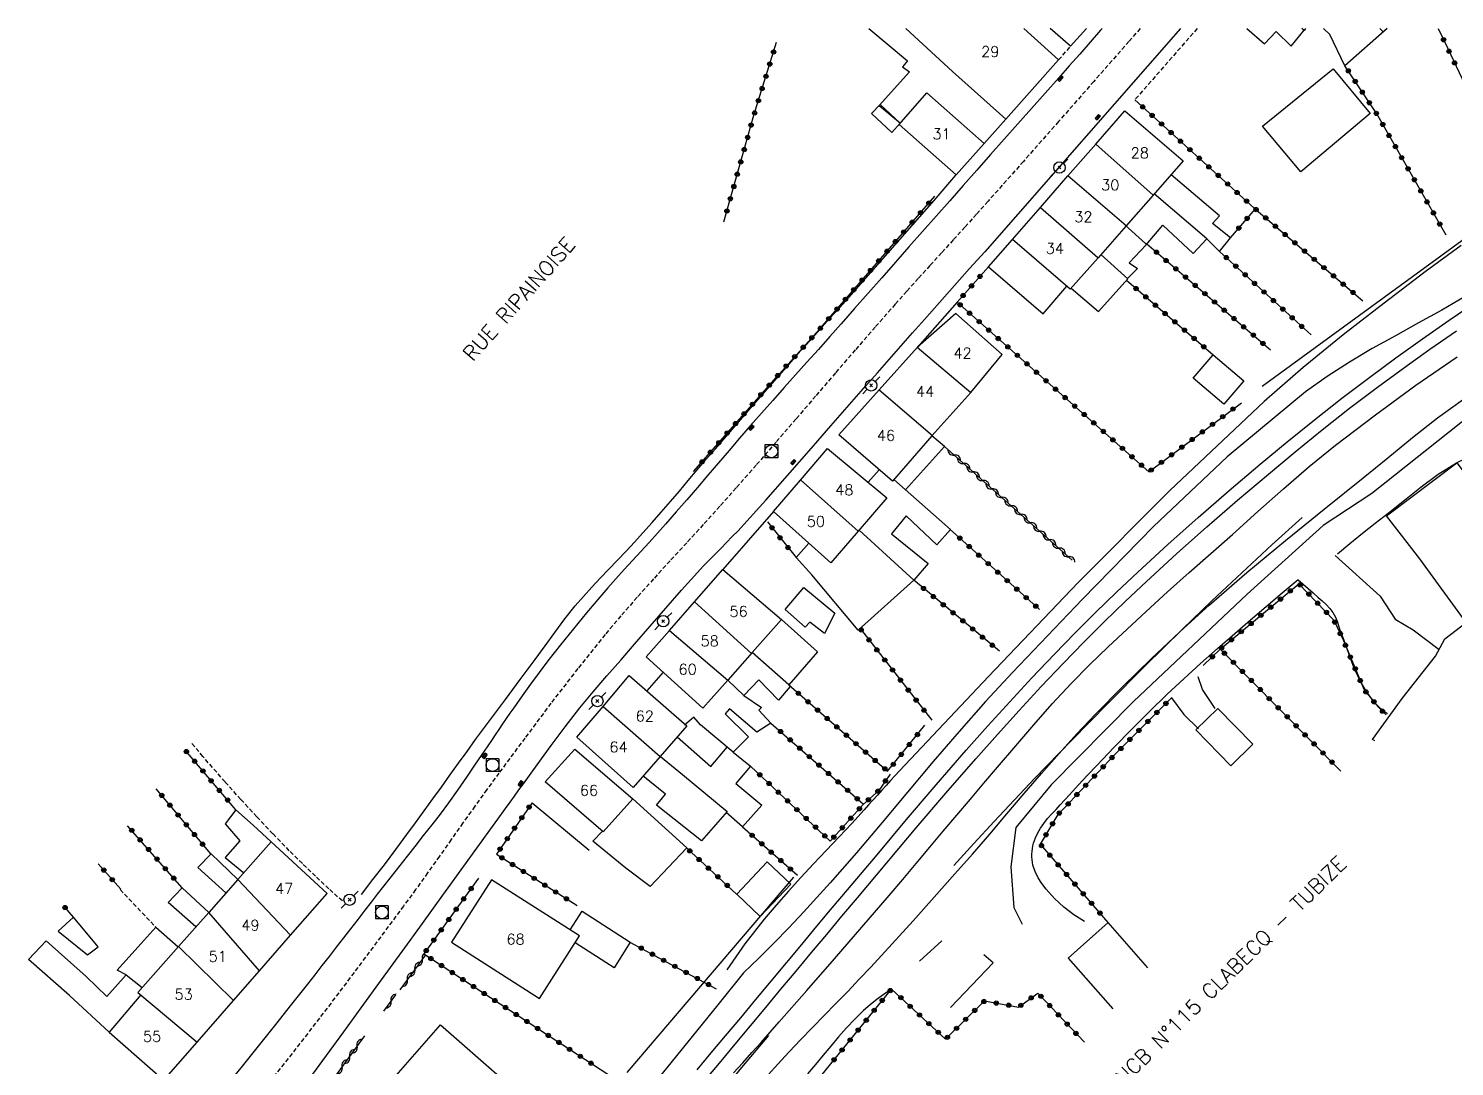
# Model space of a CAD drawing. Header units: millimetres. Extents: x 137000 to 138000, y 152000 to 153001.
# Drawn here: x 137461.6 to 137629.4, y 152877.9 to 153000 of the extents above; entities that cross this region are included whole.
import ezdxf
from ezdxf.enums import TextEntityAlignment as Align

# ---------------------------------------------------------------- set-up
doc = ezdxf.new("R2010")
doc.units = ezdxf.units.MM
doc.linetypes.add('DASHED', pattern=[0.75, 0.5, -0.25])
doc.layers.get('0').update_dxf_attribs({"linetype": 'CONTINUOUS'})
for name, color, linetype in [('W0001', 6, 'DASHED'), ('W0014', 7, 'CONTINUOUS'), ('W0017', 7, 'CONTINUOUS'), ('W0070', 7, 'DASHED'), ('W0101', 7, 'CONTINUOUS'), ('W0104', 1, 'CONTINUOUS'), ('W0112', 1, 'DASHED'), ('W0211', 2, 'CONTINUOUS'), ('W0214', 2, 'CONTINUOUS'), ('W0300', 7, 'CONTINUOUS'), ('W0310', 3, 'CONTINUOUS'), ('W0322', 7, 'CONTINUOUS'), ('W0323', 7, 'CONTINUOUS'), ('W0333', 7, 'CONTINUOUS'), ('W0401', 7, 'CONTINUOUS'), ('W0420', 7, 'CONTINUOUS'), ('W0473', 7, 'CONTINUOUS'), ('W0700', 7, 'CONTINUOUS'), ('W0989', 7, 'CONTINUOUS'), ('W0991', 7, 'CONTINUOUS'), ('W1102', 7, 'CONTINUOUS')]:
    doc.layers.add(name, color=color, linetype=linetype)
doc.styles.get("Standard").update_dxf_attribs({"font": 'romans.shx', "width": 0.85})

# ---------------------------------------------------------------- blocks, each defined once
blk = doc.blocks.new('T420')
for p, q in [((0.75, 0.75), (-0.75, 0.75)), ((-0.75, 0.75), (-0.75, -0.75)), ((0.75, 0.75), (0.75, -0.75)), ((0.75, -0.75), (-0.75, -0.75))]:
    blk.add_line(p, q)
blk.add_ellipse((0, 0), major_axis=(-0.53, 0.53), ratio=1, start_param=3.926991, end_param=10.210176)
blk = doc.blocks.new('T401')
for p, q in [((-0.3, 0.3), (0, 0.3)), ((-0.3, -0.25), (-0.3, 0.3)), ((-0.3, 0.15), (0, 0.15)), ((-0.3, 0), (0, 0)), ((0, 0.3), (0, -0.25)), ((-0.3, -0.15), (0, -0.15)), ((-0.3, -0.25), (-0.3, -0.3)), ((-0.3, -0.3), (0, -0.3)), ((0, -0.3), (0, -0.25))]:
    blk.add_line(p, q)
blk = doc.blocks.new('T473')
for p, q in [((-0.166667, 0.166667), (0.166667, -0.166667)), ((-0.166667, -0.166667), (0.166667, 0.166667)), ((0.500001, 0.500001), (1.000002, 1.000002)), ((-1.000002, -1.000002), (-0.500001, -0.500001))]:
    blk.add_line(p, q)
blk.add_ellipse((0, 0), major_axis=(0.471405, 0.471405), ratio=1, start_param=5.4977871438, end_param=11.780972451)
blk = doc.blocks.new('t323o')
at = {"color": 0, "linetype": 'Continuous'}
for radius in [0.25, 0.15]:
    blk.add_circle((0, 0), radius, dxfattribs=at)
blk = doc.blocks.new('t310o')
at = {"color": 0, "linetype": 'Continuous'}
for centre, start, end in [((-0.5, 0.38), 216.8699, 323.1304), ((0.5, -0.37), 36.8699, 143.1303)]:
    blk.add_arc(centre, 0.625, start, end, dxfattribs=at)
blk = doc.blocks.new('t322o')
at = {"color": 0, "linetype": 'Continuous'}
for radius in [0.25, 0.15]:
    blk.add_circle((0, 0), radius, dxfattribs=at)

msp = doc.modelspace()

# ---------------------------------------------------------------- linework, layer by layer
at = {"layer": 'W0001'}
msp.add_lwpolyline([(137592.4, 153000), (137591.07, 152998.48), (137586.94, 152993.77), (137582.8, 152989.06), (137578.66, 152984.36), (137574.5, 152979.67), (137573.14, 152978.15), (137571.78, 152976.64), (137570.41, 152975.13), (137569.04, 152973.62), (137567.67, 152972.11), (137566.3, 152970.6), (137564.94, 152969.08), (137563.59, 152967.56), (137561.23, 152964.87), (137558.89, 152962.18), (137556.55, 152959.47), (137554.22, 152956.75), (137551.9, 152954.04), (137549.57, 152951.33), (137547.23, 152948.63), (137544.87, 152945.94), (137542.95, 152943.78), (137541.01, 152941.63), (137539.05, 152939.5), (137537.1, 152937.37), (137535.15, 152935.23), (137533.22, 152933.07), (137531.32, 152930.89), (137529.45, 152928.68), (137526.23, 152924.68), (137523.09, 152920.61), (137520.02, 152916.51), (137516.96, 152912.39), (137515.53, 152910.44), (137514.13, 152908.49), (137512.73, 152906.53), (137511.35, 152904.56), (137509.96, 152902.6), (137508.57, 152900.64), (137507.17, 152898.68), (137505.74, 152896.74), (137501.72, 152891.32), (137497.67, 152885.93), (137493.56, 152880.58), (137489.37, 152875.29)], dxfattribs=at)
at = {"layer": 'W0014'}
for points in [[(137587.92, 153000), (137587.74, 152999.79), (137586.51, 152998.39), (137585.28, 152996.99), (137584.05, 152995.6), (137582.82, 152994.2), (137581.22, 152992.39), (137579.62, 152990.58), (137578.01, 152988.77), (137576.41, 152986.97), (137574.8, 152985.16), (137573.2, 152983.35), (137571.59, 152981.54), (137569.99, 152979.73), (137568.39, 152977.93), (137566.79, 152976.12), (137565.2, 152974.3), (137563.6, 152972.49), (137562.01, 152970.68), (137560.41, 152968.87), (137558.81, 152967.06), (137557.21, 152965.25), (137555.88, 152963.75), (137554.54, 152962.25), (137553.2, 152960.75), (137551.87, 152959.25), (137550.53, 152957.75), (137549.19, 152956.24), (137547.86, 152954.74), (137546.53, 152953.23), (137545.28, 152951.79), (137544.03, 152950.35), (137542.79, 152948.9), (137541.55, 152947.45), (137540.31, 152946), (137539.07, 152944.56), (137537.82, 152943.12), (137536.56, 152941.68), (137535.6, 152940.6), (137534.63, 152939.53), (137533.65, 152938.46), (137532.67, 152937.4), (137531.7, 152936.33), (137530.73, 152935.26), (137529.77, 152934.18), (137528.82, 152933.08), (137527.26, 152931.24), (137525.73, 152929.37), (137524.22, 152927.48), (137522.73, 152925.58), (137521.7, 152924.22), (137520.69, 152922.85), (137519.69, 152921.47), (137518.7, 152920.08), (137518.26, 152919.44), (137517.82, 152918.81), (137517.39, 152918.17), (137516.96, 152917.52), (137516.53, 152916.88), (137516.1, 152916.24), (137515.67, 152915.6), (137515.23, 152914.96), (137514.19, 152913.43), (137513.15, 152911.9), (137512.1, 152910.37), (137511.02, 152908.87), (137510.06, 152907.57), (137509.07, 152906.3), (137508.07, 152905.03), (137507.07, 152903.76), (137506.34, 152902.82), (137505.6, 152901.88), (137504.87, 152900.95), (137504.13, 152900.01), (137503.4, 152899.07), (137502.66, 152898.13), (137501.93, 152897.19), (137501.19, 152896.25), (137500.35, 152895.17), (137499.51, 152894.08), (137498.67, 152893), (137497.83, 152891.91), (137496.98, 152890.82), (137496.14, 152889.74), (137495.3, 152888.65), (137494.45, 152887.57), (137492.58, 152885.19), (137490.7, 152882.82), (137488.82, 152880.45), (137486.92, 152878.09), (137484.79, 152875.46)], [(137574.16, 152973.73), (137597.17, 153000)], [(137500.78, 152898.1), (137502.14, 152899.85), (137503.49, 152901.61), (137504.83, 152903.38), (137506.15, 152905.15), (137507.17, 152906.54), (137508.19, 152907.94), (137509.19, 152909.34), (137510.2, 152910.74), (137511.2, 152912.14), (137512.2, 152913.54), (137513.21, 152914.94), (137514.22, 152916.33), (137515.97, 152918.7), (137517.72, 152921.06), (137519.48, 152923.41), (137521.23, 152925.77), (137522.4, 152927.35), (137523.55, 152928.94), (137524.72, 152930.52), (137525.94, 152932.06), (137526.9, 152933.18), (137527.88, 152934.27), (137528.88, 152935.34), (137529.89, 152936.4), (137530.9, 152937.45), (137531.92, 152938.51), (137532.92, 152939.57), (137533.91, 152940.66), (137534.99, 152941.88), (137536.06, 152943.11), (137537.13, 152944.34), (137538.19, 152945.58), (137539.24, 152946.83), (137540.3, 152948.07), (137541.36, 152949.31), (137542.43, 152950.54), (137544.65, 152953.11), (137546.87, 152955.67), (137549.1, 152958.23), (137551.33, 152960.79), (137552.46, 152962.06), (137553.6, 152963.33), (137554.73, 152964.6), (137555.87, 152965.86), (137557.01, 152967.13), (137558.15, 152968.39), (137559.28, 152969.66), (137560.41, 152970.94), (137563, 152973.88), (137565.59, 152976.82), (137568.17, 152979.78), (137570.73, 152982.74)], [(137494.63, 152876.37), (137496.69, 152879.15), (137498.71, 152881.95), (137500.75, 152884.75), (137503.16, 152888.06), (137505.57, 152891.38), (137507.97, 152894.71), (137510.38, 152898.03), (137511.3, 152899.3), (137512.22, 152900.58), (137513.14, 152901.86), (137514.06, 152903.13), (137514.98, 152904.41), (137515.9, 152905.69), (137516.83, 152906.97), (137517.75, 152908.24), (137518.27, 152908.96), (137518.79, 152909.69), (137519.32, 152910.41), (137519.85, 152911.13), (137521.48, 152913.37), (137523.12, 152915.62), (137524.77, 152917.85), (137526.48, 152920.05), (137528.05, 152921.96), (137529.66, 152923.83), (137531.3, 152925.69), (137532.93, 152927.55), (137534.76, 152929.68), (137536.6, 152931.81), (137538.46, 152933.92), (137540.34, 152936.01), (137541.01, 152936.72), (137541.68, 152937.43), (137542.36, 152938.12), (137543.05, 152938.82), (137543.73, 152939.51), (137544.42, 152940.21), (137545.09, 152940.91), (137545.76, 152941.62), (137548.36, 152944.49), (137550.93, 152947.4), (137553.47, 152950.32), (137556.02, 152953.23), (137557.4, 152954.8), (137558.77, 152956.37), (137560.14, 152957.94), (137561.51, 152959.5), (137562.88, 152961.07), (137564.26, 152962.64), (137565.63, 152964.21), (137567.01, 152965.77), (137568.78, 152967.77), (137570.56, 152969.76), (137572.34, 152971.75), (137574.12, 152973.73)], [(137570.87, 152967.79), (137566.19, 152962.52)], [(137549.27, 152943.17), (137543.31, 152936.36)]]:
    msp.add_lwpolyline(points, dxfattribs=at)
at = {"layer": 'W0017'}
for points in [[(137650.02, 152963.25), (137645.29, 152962.05), (137638.62, 152959.54), (137632.79, 152955.71), (137619.65, 152945.3), (137613.92, 152941.53), (137605, 152933.46), (137591.62, 152920.83), (137581.92, 152910.99), (137577.76, 152905.97), (137577.19, 152901.37), (137577.53, 152896.58), (137578.52, 152894.61)], [(137615.59, 152938.19), (137617.06, 152939.4), (137618.55, 152940.6), (137620.05, 152941.79), (137621.55, 152942.96), (137623.5, 152944.5), (137625.45, 152946.07), (137627.46, 152947.56), (137629.6, 152948.88), (137630.81, 152949.48), (137632.06, 152950.01), (137633.35, 152950.44), (137634.66, 152950.79)], [(137615.34, 152937.98), (137620.61, 152933.2), (137622.38, 152930.5), (137624.51, 152929.26), (137627.55, 152926.93)], [(137585.85, 152894.92), (137584.59, 152895.71), (137583.41, 152896.62), (137582.32, 152897.63), (137581.32, 152898.74), (137580.84, 152899.38), (137580.4, 152900.06), (137580.03, 152900.79), (137579.78, 152901.56), (137579.72, 152901.88), (137579.68, 152902.21), (137579.66, 152902.53), (137579.66, 152902.86), (137579.68, 152903.18), (137579.72, 152903.5), (137579.78, 152903.82), (137579.86, 152904.14), (137580.07, 152904.76), (137580.36, 152905.34), (137580.69, 152905.9), (137581.05, 152906.44), (137581.5, 152907.03), (137581.99, 152907.58), (137582.5, 152908.12), (137583, 152908.66), (137584.07, 152909.83), (137585.14, 152911), (137586.21, 152912.16), (137587.3, 152913.3), (137589.34, 152915.42), (137591.39, 152917.53), (137593.46, 152919.61), (137595.57, 152921.66), (137597.52, 152923.49), (137599.51, 152925.28), (137601.51, 152927.06), (137603.52, 152928.82), (137605.37, 152930.42), (137607.22, 152932.01), (137609.09, 152933.59), (137610.97, 152935.15)], [(137610.97, 152935.13), (137611.58, 152934.63), (137612.17, 152934.12), (137612.76, 152933.59), (137613.34, 152933.05), (137613.8, 152932.64), (137614.26, 152932.22), (137614.7, 152931.77), (137615.08, 152931.27), (137615.37, 152930.73), (137615.59, 152930.16), (137615.78, 152929.58), (137615.98, 152929.01), (137616.23, 152928.36), (137616.46, 152927.7), (137616.7, 152927.05), (137616.93, 152926.39), (137617.17, 152925.73), (137617.42, 152925.08), (137617.7, 152924.44), (137617.99, 152923.81), (137618.37, 152923.05), (137618.78, 152922.31), (137619.24, 152921.59), (137619.76, 152920.91), (137620.14, 152920.48), (137620.56, 152920.09), (137621.01, 152919.72), (137621.48, 152919.4)], [(137601.2, 152919.99), (137599.73, 152922.24), (137599.2, 152923.73)], [(137596.09, 152921.26), (137597.52, 152919.3), (137599.25, 152917.61)], [(137520.87, 152908.89), (137527.6, 152903.33)]]:
    msp.add_lwpolyline(points, dxfattribs=at)
at = {"layer": 'W0070'}
msp.add_lwpolyline([(137498.55, 152897.34), (137496.96, 152898.78), (137495.39, 152900.25), (137493.84, 152901.75), (137492.31, 152903.26), (137490.38, 152905.24), (137488.47, 152907.25), (137486.6, 152909.29), (137484.75, 152911.35), (137482.15, 152914.34), (137480.79, 152915.94)], dxfattribs=at)
at = {"layer": 'W0101'}
for points in [[(137564.82, 153000), (137570.34, 152994.94), (137576.59, 152989.33)], [(137582.8, 152996.31), (137578.71, 153000)], [(137584.22, 152997.91), (137581.82, 153000)], [(137586.08, 153000), (137584.22, 152997.91)], [(137582.8, 152996.31), (137576.59, 152989.33), (137576.59, 152989.33)], [(137570.75, 152982.77), (137564.05, 152988.69), (137567.32, 152992.42), (137574.04, 152986.47)], [(137587.17, 152986.39), (137590.59, 152990.3)], [(137590.59, 152990.3), (137597.46, 152984.42), (137593.94, 152980.41)], [(137574.04, 152986.47), (137574.04, 152986.47), (137570.77, 152982.79)], [(137583.9, 152982.65), (137587.17, 152986.39)], [(137580.66, 152978.95), (137583.9, 152982.65)], [(137593.94, 152980.41), (137590.74, 152976.78)], [(137577.36, 152975.17), (137580.66, 152978.95)], [(137590.74, 152976.78), (137587.44, 152973.03)], [(137584.17, 152969.32), (137577.36, 152975.17)], [(137587.44, 152973.03), (137584.17, 152969.32)], [(137572.46, 152957.16), (137576.17, 152961.63), (137570.73, 152966.46), (137566.19, 152962.52)], [(137561.68, 152957.48), (137566.19, 152962.52)], [(137556.94, 152952.2), (137561.68, 152957.48)], [(137572.46, 152957.16), (137567.9, 152952.06)], [(137552.44, 152946.87), (137555.62, 152950.59)], [(137555.62, 152950.59), (137562.61, 152944.76), (137559.22, 152940.86)], [(137567.9, 152952.06), (137563.25, 152946.73), (137556.94, 152952.2)], [(137549.27, 152943.17), (137552.44, 152946.87)], [(137559.22, 152940.86), (137555.99, 152937.13), (137549.27, 152943.17)], [(137539.97, 152932.55), (137543.31, 152936.36)], [(137543.31, 152936.36), (137550.21, 152930.46), (137546.77, 152926.58)], [(137537.02, 152929.18), (137539.97, 152932.55)], [(137534.3, 152926.08), (137537.02, 152929.18)], [(137543.89, 152923.33), (137540.97, 152920.04), (137534.3, 152926.08)], [(137546.77, 152926.58), (137543.89, 152923.33)], [(137529.21, 152920.23), (137532.3, 152923.86)], [(137532.3, 152923.86), (137539.07, 152917.96), (137535.92, 152914.35)], [(137526.13, 152916.61), (137529.21, 152920.23)], [(137535.92, 152914.35), (137532.74, 152910.7), (137526.13, 152916.61)], [(137522.4, 152911.36), (137525.88, 152915.21)], [(137525.88, 152915.2), (137532.71, 152909.36), (137529.21, 152905.49), (137522.4, 152911.36)], [(137496.77, 152898.23), (137490.19, 152904.29), (137486.26, 152899.86)], [(137486.26, 152899.86), (137482.83, 152896)], [(137492.45, 152893.3), (137496.77, 152898.24)], [(137482.83, 152896), (137479.27, 152891.99)], [(137479.27, 152891.99), (137474.48, 152886.58)], [(137488.79, 152889.11), (137492.45, 152893.3)], [(137485.76, 152885.64), (137488.79, 152889.11)], [(137474.84, 152886.29), (137471.11, 152881.89), (137477.55, 152876.24)], [(137481.48, 152880.74), (137485.76, 152885.64)], [(137477.55, 152876.24), (137481.48, 152880.74)]]:
    msp.add_lwpolyline(points, dxfattribs=at)
for points in [[(137511.39, 152892.49), (137521.73, 152885.87), (137526.44, 152893.22), (137516.1, 152899.84)], [(137502.96, 152874.59), (137510.09, 152882.76), (137517.36, 152876.42), (137510.23, 152868.24)]]:
    msp.add_lwpolyline(points, close=True, dxfattribs=at)
at = {"layer": 'W0104'}
for points in [[(137560.47, 153000), (137565.01, 152996.19), (137564.42, 152995.49), (137565.28, 152994.9), (137561.71, 152990.96), (137564.2, 152988.85)], [(137604.96, 153000), (137607.01, 152998.2), (137608.41, 152999.65), (137610.16, 152997.92), (137611.69, 152999.8)], [(137611.85, 153000), (137611.67, 152999.78), (137611.43, 153000)], [(137621.44, 153000), (137616.49, 152995.61), (137614.71, 152999.29), (137613.98, 153000)], [(137620.59, 153000), (137620.98, 152999.6)], [(137576.59, 152989.33), (137574.04, 152986.47)], [(137593.09, 152974.55), (137595.05, 152976.85), (137598.63, 152973.53), (137600.24, 152975.24), (137601.74, 152973.77), (137603.01, 152975.36), (137600.92, 152977.05), (137601.73, 152977.95), (137596.04, 152982.8)], [(137600.24, 152975.24), (137594.05, 152980.54)], [(137590.63, 152976.88), (137593.04, 152974.71), (137593.02, 152974.71), (137593.18, 152974.65)], [(137574.55, 152971.95), (137577.36, 152975.17)], [(137593.09, 152974.55), (137591.09, 152972.42), (137592.09, 152971.77), (137590.91, 152970.6)], [(137584.27, 152969.43), (137587.5, 152966.69), (137590.95, 152970.56), (137587.77, 152973.42)], [(137574.55, 152971.95), (137580.97, 152966.42), (137583.76, 152969.67)], [(137564.8, 152945.71), (137569.39, 152950.82), (137567.9, 152952.06)], [(137561.71, 152948.07), (137560.39, 152946.61)], [(137621.39, 152942.64), (137629.63, 152948.88), (137632.29, 152945.45), (137636.36, 152948.52), (137640.83, 152941.58), (137641.26, 152940.99), (137644.25, 152943.13)], [(137563.42, 152946.93), (137570.07, 152941.05), (137568.48, 152939.25), (137564.86, 152942.65), (137563.13, 152940.55), (137567.44, 152937.04), (137565.76, 152935.07), (137559.33, 152940.98)], [(137620.02, 152916.18), (137619.71, 152916.36), (137623.21, 152921.15), (137627.12, 152926.15), (137628.23, 152928.2), (137630.76, 152930.12), (137625.29, 152937.61), (137621.39, 152942.64)], [(137565.76, 152935.07), (137559.24, 152929.19), (137553.76, 152935.73), (137551.92, 152937.75), (137553.42, 152939.44)], [(137550.21, 152930.46), (137554.43, 152926.67), (137551.06, 152922.76), (137546.77, 152926.58)], [(137536.3, 152924.28), (137534.35, 152922.07)], [(137551.06, 152922.76), (137551.24, 152922.59), (137549.85, 152920.97), (137547.55, 152923.35), (137545.79, 152921.53), (137543.89, 152923.33)], [(137545.79, 152921.53), (137547.84, 152920.09), (137547.55, 152919.78), (137548.97, 152918.27), (137547.32, 152917.21), (137544.07, 152919.94), (137543.56, 152919.35), (137546.32, 152916.67), (137544.52, 152914.84), (137540.67, 152918.08), (137540.68, 152918.07), (137539.91, 152918.95), (137538.81, 152918.04)], [(137537.92, 152916.64), (137541.91, 152913.16), (137543.81, 152915.44)], [(137535.96, 152914.35), (137538.55, 152912.23), (137543.82, 152907.88), (137540.8, 152904.43), (137535.49, 152908.61), (137536.55, 152909.92), (137533.91, 152912.05)], [(137544.52, 152914.84), (137546.55, 152913.22), (137544.83, 152911.16), (137547.91, 152908.62), (137545.63, 152906.06), (137543.71, 152907.75)], [(137532.71, 152909.36), (137539.06, 152903.58), (137534.76, 152899.05), (137531.91, 152901.21), (137528.02, 152904.38), (137529.13, 152905.56)], [(137490.19, 152904.29), (137488.05, 152906.26), (137486.02, 152908.07), (137484.75, 152906.43), (137486.49, 152904.42), (137484.77, 152902.46), (137486.95, 152900.64)], [(137486.26, 152899.86), (137483.1, 152902.89), (137481.53, 152901.28), (137484.86, 152898.29)], [(137481.32, 152894.3), (137478.04, 152897.15), (137479.72, 152898.88), (137482.83, 152896)], [(137525.33, 152893.93), (137526.76, 152896.14), (137532.39, 152892.5), (137530.54, 152889.47), (137525.92, 152892.4)], [(137473.11, 152888.64), (137472.05, 152889.2), (137475.18, 152892.7), (137475.2, 152892.69), (137476.59, 152894.27), (137479.24, 152891.95)], [(137593.29, 152889.49), (137588.65, 152894.79), (137583.92, 152890.63), (137589.18, 152884.65)], [(137471.11, 152881.89), (137466.46, 152886.22), (137461.63, 152890.44), (137463.69, 152892.66), (137468.4, 152888.46), (137470.85, 152886.12), (137473.11, 152888.64), (137474.99, 152887.15)], [(137569.05, 152892.66), (137566.43, 152890.25)], [(137570.1, 152884.81), (137575.09, 152890.08), (137573.99, 152891)]]:
    msp.add_lwpolyline(points, dxfattribs=at)
for points in [[(137619.47, 152989.99), (137611.3, 152983.14), (137606.79, 152988.49), (137615.09, 152995.24)], [(137564.18, 152988.85), (137561.8, 152991.07), (137560.81, 152990.01), (137563.19, 152987.78)], [(137600.98, 152961.61), (137604.59, 152958.56), (137602.25, 152955.79), (137598.64, 152958.85)], [(137552.83, 152934.21), (137556.48, 152931.19), (137555.25, 152928.82), (137553.55, 152930.16), (137553, 152929.55), (137550.64, 152931.65)], [(137598.93, 152917.46), (137603.06, 152913.23), (137605.66, 152915.78), (137601.54, 152920)], [(137544.94, 152898.14), (137548.52, 152901.93), (137551.29, 152899.33), (137547.71, 152895.53)], [(137469.81, 152891.93), (137466.92, 152895.44), (137465.12, 152893.77), (137468.57, 152891.02)]]:
    msp.add_lwpolyline(points, close=True, dxfattribs=at)
at = {"layer": 'W0112'}
for points in [[(137599.11, 153000), (137591.77, 152991.61)], [(137582.8, 152996.31), (137584.22, 152997.91)], [(137472.41, 152898.68), (137476.59, 152894.27)]]:
    msp.add_lwpolyline(points, dxfattribs=at)
at = {"layer": 'W0211'}
for points in [[(137630.14, 152974.48), (137625.91, 152971.35), (137621.08, 152967.68), (137616.29, 152963.95), (137611.58, 152960.11), (137607, 152956.12), (137595.87, 152945.65), (137585.1, 152934.8), (137574.55, 152923.75), (137564.07, 152912.64), (137563.54, 152912.08), (137563.02, 152911.51), (137562.5, 152910.94), (137561.99, 152910.37), (137561.48, 152909.79), (137560.96, 152909.22), (137560.45, 152908.64), (137559.93, 152908.07), (137558.46, 152906.47), (137556.97, 152904.88), (137555.47, 152903.29), (137553.98, 152901.71), (137552.49, 152900.11), (137551.02, 152898.5), (137549.58, 152896.86), (137548.18, 152895.19), (137547.02, 152893.75), (137545.9, 152892.28), (137544.83, 152890.77), (137543.79, 152889.24)], [(137548.63, 152876.88), (137549.76, 152878.13), (137551.11, 152879.59), (137552.47, 152881.03), (137553.84, 152882.45), (137555.23, 152883.87), (137556.61, 152885.28), (137557.99, 152886.7), (137559.36, 152888.13), (137560.72, 152889.57), (137563.22, 152892.29), (137565.69, 152895.02), (137568.15, 152897.77), (137570.6, 152900.52), (137572.66, 152902.86), (137574.7, 152905.22), (137576.73, 152907.59), (137578.76, 152909.97), (137580.79, 152912.33), (137582.85, 152914.68), (137584.95, 152916.99), (137587.09, 152919.27), (137590.35, 152922.59), (137593.68, 152925.83), (137597.08, 152929.01), (137600.52, 152932.13), (137604.96, 152935.98), (137609.48, 152939.74), (137614.04, 152943.45), (137618.61, 152947.13), (137621.52, 152949.5), (137624.43, 152951.87), (137627.39, 152954.18), (137630.44, 152956.37)]]:
    msp.add_lwpolyline(points, dxfattribs=at)
at = {"layer": 'W0214'}
for points in [[(137630.55, 152968.43), (137627.87, 152966.86), (137625.15, 152965.35), (137622.42, 152963.85), (137619.7, 152962.33), (137617.02, 152960.74), (137614.4, 152959.05), (137611.86, 152957.23), (137602.64, 152949.6), (137593.95, 152941.39), (137585.6, 152932.85), (137577.38, 152924.24), (137574.19, 152920.81), (137571.09, 152917.3), (137568.04, 152913.75), (137565.04, 152910.16), (137562.04, 152906.57), (137559.02, 152903), (137555.94, 152899.47), (137552.8, 152896.01), (137551.07, 152894.19), (137549.32, 152892.39), (137547.53, 152890.63), (137545.72, 152888.89)], [(137563.15, 152886.97), (137562.28, 152886.39), (137561.44, 152885.78), (137560.63, 152885.13), (137559.86, 152884.44), (137558.84, 152883.45), (137557.87, 152882.41), (137556.93, 152881.35), (137556.01, 152880.27), (137555.11, 152879.18), (137554.2, 152878.09), (137553.28, 152877.02)], [(137525.14, 152851.7), (137527.85, 152855.35), (137530.6, 152858.98), (137533.38, 152862.58), (137536.18, 152866.16), (137539.27, 152870.04), (137542.39, 152873.9), (137545.53, 152877.73), (137548.71, 152881.53)]]:
    msp.add_lwpolyline(points, dxfattribs=at)
at = {"layer": 'W0300'}
for points in [[(137642.11, 152983.68), (137606.74, 152957.88)], [(137611.45, 152942.47), (137607.88, 152939.23), (137604.34, 152935.96), (137600.84, 152932.66), (137597.37, 152929.32), (137592.97, 152925), (137588.62, 152920.63), (137584.31, 152916.23), (137580.02, 152911.79), (137577.61, 152909.25), (137575.21, 152906.69), (137572.83, 152904.11), (137570.47, 152901.51)], [(137532.07, 152877.15), (137551.65, 152900.16)]]:
    msp.add_lwpolyline(points, dxfattribs=at)
at = {"layer": 'W0310'}
for points in [[(137569.39, 152950.81), (137584.4, 152937.46)], [(137508.33, 152891.01), (137505.3, 152886.88)], [(137504.81, 152886.28), (137503.37, 152884.38)], [(137501.16, 152881.47), (137496.27, 152874.71), (137514.6, 152859.04), (137531, 152875.13)]]:
    msp.add_lwpolyline(points, dxfattribs=at)
at = {"layer": 'W0322'}
msp.add_lwpolyline([(137532.91, 152851.36), (137542.85, 152862.7), (137552.81, 152874.23), (137563.15, 152886.98)], dxfattribs=at)
at = {"layer": 'W0323'}
for points in [[(137627.47, 153000), (137628.53, 152997.74), (137636.44, 152981.05)], [(137543.43, 152977.27), (137546.96, 152989.81), (137549.63, 152998.41)], [(137628.38, 152975.69), (137620.22, 152989.95), (137616.49, 152995.61)], [(137591.77, 152991.61), (137605.78, 152978.9), (137618.57, 152967.96)], [(137539.86, 152947.88), (137549.6, 152958.99), (137555.03, 152965.01), (137568.24, 152980.28)], [(137603.02, 152975.38), (137605.94, 152978.76)], [(137593.18, 152974.65), (137607.72, 152962.2)], [(137601.74, 152973.77), (137612.5, 152963.94)], [(137574.55, 152971.96), (137570.88, 152967.79), (137593.43, 152947.85), (137604.31, 152955.97)], [(137590.78, 152970.37), (137600.98, 152961.61)], [(137548.54, 152941.94), (137551.92, 152937.75)], [(137570.05, 152941.04), (137580.57, 152931.62)], [(137575.84, 152926.74), (137565.76, 152935.07)], [(137599.82, 152925.04), (137601.79, 152926.96), (137611.08, 152934.66), (137615.17, 152930.4), (137616.3, 152927.99), (137618.74, 152922.2), (137620.34, 152920.22), (137621.32, 152919.25)], [(137559.46, 152929.39), (137567.89, 152918.61)], [(137601.82, 152926.98), (137616.01, 152912.61)], [(137551.06, 152922.76), (137562.69, 152912.6), (137567.07, 152918.01)], [(137588.65, 152894.79), (137580.66, 152904.01), (137582.74, 152907.52), (137589.42, 152914.57), (137596.11, 152921.27)], [(137548.97, 152918.27), (137559.85, 152908.72)], [(137486.03, 152908.06), (137480.1, 152915.04)], [(137562.99, 152912.26), (137561.64, 152910.35), (137559.81, 152908.69), (137555.94, 152904.39), (137546.55, 152913.22)], [(137483.08, 152902.87), (137476.64, 152910.55)], [(137520.87, 152908.89), (137516.67, 152902.83), (137526.17, 152896.79)], [(137479.7, 152898.89), (137473.29, 152906.19)], [(137545.63, 152906.06), (137552.07, 152900.38)], [(137539.05, 152903.57), (137544.92, 152898.16)], [(137469.84, 152901.7), (137472.47, 152898.73)], [(137514.58, 152900.02), (137508.13, 152891.11), (137522.67, 152881.58), (137531.48, 152875.85)], [(137466.92, 152895.44), (137465.91, 152896.6)], [(137532.38, 152892.5), (137542.52, 152887.02)], [(137563.15, 152886.98), (137569.5, 152881.08), (137574.08, 152885.58), (137578.09, 152884.86), (137580.35, 152886.51), (137585.84, 152880.71)]]:
    msp.add_lwpolyline(points, dxfattribs=at)
at = {"layer": 'W0333'}
for points in [[(137544.57, 152877.11), (137545.64, 152878.31), (137546.72, 152879.51), (137547.8, 152880.7), (137548.88, 152881.9), (137549.95, 152883.11), (137553.19, 152886.82), (137556.43, 152890.54), (137559.65, 152894.26), (137562.86, 152898), (137564.46, 152899.88), (137566.06, 152901.77), (137567.65, 152903.66), (137569.24, 152905.55), (137570.83, 152907.44), (137572.42, 152909.33), (137574.02, 152911.22), (137575.63, 152913.09), (137577.76, 152915.58), (137579.89, 152918.07), (137582.05, 152920.53), (137584.27, 152922.94), (137586.42, 152925.12), (137588.63, 152927.24), (137590.86, 152929.33), (137593.11, 152931.41), (137595.61, 152933.71), (137598.15, 152935.98), (137600.69, 152938.23), (137603.24, 152940.48), (137606.24, 152943.15), (137609.24, 152945.82), (137612.27, 152948.45), (137615.38, 152950.99), (137620.06, 152954.56), (137624.83, 152958.02), (137629.67, 152961.38)], [(137545.72, 152888.89), (137542.71, 152885.14), (137539.69, 152881.41), (137536.66, 152877.67), (137533.62, 152873.95), (137529.9, 152869.39), (137526.17, 152864.83), (137522.42, 152860.29), (137518.66, 152855.75), (137514.99, 152851.34), (137511.3, 152846.94), (137507.6, 152842.55), (137503.89, 152838.17)]]:
    msp.add_lwpolyline(points, dxfattribs=at)
at = {"layer": 'W0700'}
for points in [[(137540.28, 152877.47), (137541.94, 152879.46), (137543.61, 152881.46), (137545.41, 152883.61), (137547.2, 152885.76), (137548.99, 152887.92), (137550.79, 152890.07), (137552.58, 152892.22), (137554.38, 152894.37), (137556.18, 152896.52), (137557.98, 152898.66), (137561.45, 152902.78), (137564.91, 152906.91), (137568.4, 152911.01), (137571.94, 152915.07), (137574.49, 152917.94), (137577.06, 152920.78), (137579.66, 152923.6), (137582.3, 152926.38), (137584.71, 152928.84), (137587.14, 152931.28), (137589.61, 152933.67), (137592.11, 152936.04), (137595.65, 152939.28), (137599.23, 152942.48), (137602.86, 152945.63), (137606.52, 152948.73), (137609.69, 152951.36), (137612.89, 152953.95), (137616.12, 152956.5), (137619.4, 152958.99), (137622.48, 152961.26), (137625.61, 152963.49), (137628.76, 152965.67), (137631.93, 152967.83)], [(137541.43, 152876.51), (137543.1, 152878.5), (137544.76, 152880.5), (137546.56, 152882.65), (137548.35, 152884.8), (137550.14, 152886.95), (137551.94, 152889.1), (137553.73, 152891.26), (137555.52, 152893.41), (137557.32, 152895.55), (137559.13, 152897.7), (137562.59, 152901.81), (137566.05, 152905.93), (137569.53, 152910.02), (137573.06, 152914.08), (137575.6, 152916.93), (137578.16, 152919.77), (137580.75, 152922.57), (137583.38, 152925.34), (137585.77, 152927.79), (137588.19, 152930.21), (137590.65, 152932.59), (137593.13, 152934.94), (137596.66, 152938.17), (137600.22, 152941.35), (137603.84, 152944.49), (137607.48, 152947.58), (137610.64, 152950.2), (137613.82, 152952.77), (137617.04, 152955.31), (137620.3, 152957.79), (137623.37, 152960.05), (137626.48, 152962.26), (137629.62, 152964.44)]]:
    msp.add_lwpolyline(points, dxfattribs=at)
at = {"layer": 'W1102'}
for points in [[(137593.94, 152980.41), (137587.17, 152986.39)], [(137590.74, 152976.78), (137583.9, 152982.65)], [(137580.66, 152978.95), (137587.41, 152973.06)], [(137566.18, 152962.51), (137572.46, 152957.16)], [(137561.68, 152957.48), (137567.95, 152952.11)], [(137552.44, 152946.88), (137559.22, 152940.86)], [(137539.98, 152932.55), (137546.67, 152926.47)], [(137537.02, 152929.18), (137543.89, 152923.33)], [(137529.21, 152920.23), (137535.92, 152914.35)], [(137486.26, 152899.86), (137492.45, 152893.3)], [(137488.79, 152889.11), (137482.83, 152896)], [(137485.76, 152885.64), (137479.27, 152891.99)], [(137474.48, 152886.58), (137481.48, 152880.74)]]:
    msp.add_lwpolyline(points, dxfattribs=at)

# ---------------------------------------------------------------- block references
at = {"layer": 'W0310'}
for p, rotation in [((137570.51, 152949.81), 318.3541427603195), ((137571.63, 152948.81), 318.3541427603195), ((137572.75, 152947.82), 318.3541427603195), ((137573.87, 152946.82), 318.3541427603195), ((137574.99, 152945.82), 318.3541427603195), ((137576.11, 152944.83), 318.3541427603195), ((137577.23, 152943.83), 318.3541427603195), ((137578.36, 152942.83), 318.3541427603195), ((137579.48, 152941.84), 318.3541427603195), ((137580.6, 152940.84), 318.3541427603195), ((137581.72, 152939.84), 318.3541427603195), ((137582.84, 152938.85), 318.3541427603195), ((137583.96, 152937.85), 318.3541427603195), ((137507.07, 152889.3), 233.8015065373061), ((137507.96, 152890.51), 233.8015065373061), ((137506.19, 152888.09), 233.8015065373061), ((137504.27, 152885.57), 232.9188392283767), ((137500.28, 152880.25), 234.0927698341945), ((137498.52, 152877.82), 234.0927698341945), ((137499.4, 152879.04), 234.0927698341945)]:
    msp.add_blockref('t310o', p, dxfattribs=dict(at, rotation=rotation))
at = {"layer": 'W0322', "rotation": 50.97877603795499}
for p in [(137563, 152886.8), (137562.06, 152885.64), (137560.17, 152883.31), (137561.11, 152884.47), (137559.22, 152882.14), (137557.33, 152879.81), (137558.28, 152880.98), (137556.39, 152878.65)]:
    msp.add_blockref('t322o', p, dxfattribs=at)
at = {"layer": 'W0323'}
for p, rotation in [((137628.09, 152998.67), 295.1400769048963), ((137628.73, 152997.32), 295.3576880533747), ((137548.82, 152995.81), 72.78668050467526), ((137549.27, 152997.24), 72.78668050467526), ((137629.38, 152995.96), 295.3576880533747), ((137548.38, 152994.37), 72.78668050467526), ((137616.88, 152995.02), 123.3854676336434), ((137547.93, 152992.94), 72.78668050467526), ((137617.7, 152993.77), 123.3854676336434), ((137618.53, 152992.51), 123.3854676336434), ((137547.49, 152991.51), 72.78668050467526), ((137592.69, 152990.78), 317.7754273565213), ((137619.35, 152991.26), 123.3854676336434), ((137547.05, 152990.07), 72.78668050467526), ((137593.8, 152989.77), 317.7754273565213), ((137620.18, 152990.01), 123.3854676336434), ((137546.23, 152987.19), 74.2508929159452), ((137546.63, 152988.63), 74.2508929159452), ((137594.92, 152988.76), 317.7754273565213), ((137596.03, 152987.75), 317.7754273565213), ((137620.93, 152988.71), 119.7946416185463), ((137621.67, 152987.41), 119.7946416185463), ((137545.82, 152985.75), 74.2508929159452), ((137597.14, 152986.74), 317.7754273565213), ((137598.25, 152985.74), 317.7754273565213), ((137622.42, 152986.11), 119.7946416185463), ((137545.41, 152984.3), 74.2508929159452), ((137599.36, 152984.73), 317.7754273565213), ((137623.16, 152984.8), 119.7946416185463), ((137545, 152982.86), 74.2508929159452), ((137600.47, 152983.72), 317.7754273565213), ((137601.58, 152982.71), 317.7754273565213), ((137623.91, 152983.5), 119.7946416185463), ((137624.65, 152982.2), 119.7946416185463), ((137544.6, 152981.41), 74.2508929159452), ((137602.69, 152981.7), 317.7754273565213), ((137603.8, 152980.7), 317.7754273565213), ((137625.4, 152980.9), 119.7946416185463), ((137544.19, 152979.97), 74.2508929159452), ((137567.54, 152979.47), 49.12565195596973), ((137604.91, 152979.69), 317.7754273565213), ((137626.14, 152979.6), 119.7946416185463), ((137543.78, 152978.53), 74.2508929159452), ((137565.58, 152977.2), 49.12565195596973), ((137566.56, 152978.33), 49.12565195596973), ((137604.98, 152977.65), 49.13597816865612), ((137606.03, 152978.69), 319.4640474117639), ((137607.17, 152977.71), 319.4640474117639), ((137626.89, 152978.3), 119.7946416185463), ((137564.59, 152976.06), 49.12565195596973), ((137604, 152976.52), 49.13597816865612), ((137608.31, 152976.74), 319.4640474117639), ((137609.45, 152975.76), 319.4640474117639), ((137627.64, 152976.99), 119.7946416185463), ((137562.63, 152973.8), 49.12565195596973), ((137563.61, 152974.93), 49.12565195596973), ((137610.59, 152974.79), 319.4640474117639), ((137611.73, 152973.81), 319.4640474117639), ((137561.65, 152972.66), 49.12565195596973), ((137594.32, 152973.68), 319.4032492131481), ((137595.45, 152972.7), 319.4032492131481), ((137602.53, 152973.05), 317.5620287286618), ((137612.87, 152972.84), 319.4640474117639), ((137559.69, 152970.39), 49.12565195596973), ((137560.67, 152971.53), 49.12565195596973), ((137573.56, 152970.83), 228.5481174779285), ((137596.59, 152971.73), 319.4032492131481), ((137597.73, 152970.75), 319.4032492131481), ((137603.64, 152972.04), 317.5620287286618), ((137604.75, 152971.03), 317.5620287286618), ((137614.01, 152971.86), 319.4640474117639), ((137615.15, 152970.89), 319.4640474117639), ((137558.7, 152969.26), 49.12565195596973), ((137572.57, 152969.71), 228.5481174779285), ((137591.92, 152969.4), 319.3284440894772), ((137598.87, 152969.77), 319.4032492131481), ((137600.01, 152968.8), 319.4032492131481), ((137605.85, 152970.01), 317.5620287286618), ((137606.96, 152969), 317.5620287286618), ((137616.29, 152969.91), 319.4640474117639), ((137617.43, 152968.94), 319.4640474117639), ((137557.72, 152968.13), 49.12565195596973), ((137571.21, 152967.5), 318.5101098998663), ((137571.57, 152968.58), 228.5481174779285), ((137593.06, 152968.42), 319.3284440894772), ((137594.19, 152967.44), 319.3284440894772), ((137601.15, 152967.82), 319.4032492131481), ((137608.07, 152967.99), 317.5620287286618), ((137555.76, 152965.86), 49.12565195596973), ((137556.74, 152966.99), 49.12565195596973), ((137572.33, 152966.5), 318.5101098998663), ((137573.46, 152965.51), 318.5101098998663), ((137595.33, 152966.46), 319.3284440894772), ((137596.47, 152965.49), 319.3284440894772), ((137602.29, 152966.85), 319.4032492131481), ((137603.43, 152965.87), 319.4032492131481), ((137609.17, 152966.98), 317.5620287286618), ((137610.28, 152965.96), 317.5620287286618), ((137554.77, 152964.73), 47.93925599995001), ((137574.58, 152964.52), 318.5101098998663), ((137597.61, 152964.51), 319.3284440894772), ((137604.57, 152964.89), 319.4032492131481), ((137605.71, 152963.92), 319.4032492131481), ((137611.39, 152964.95), 317.5620287286618), ((137552.76, 152962.5), 47.93925599995001), ((137553.77, 152963.61), 47.93925599995001), ((137575.7, 152963.52), 318.5101098998663), ((137576.83, 152962.53), 318.5101098998663), ((137598.74, 152963.53), 319.3284440894772), ((137599.88, 152962.55), 319.3284440894772), ((137606.84, 152962.94), 319.4032492131481), ((137551.76, 152961.39), 47.93925599995001), ((137577.95, 152961.54), 318.5101098998663), ((137579.08, 152960.54), 318.5101098998663), ((137549.75, 152959.16), 47.93925599995001), ((137550.75, 152960.27), 47.93925599995001), ((137580.2, 152959.55), 318.5101098998663), ((137548.76, 152958.03), 48.77541027457186), ((137581.32, 152958.55), 318.5101098998663), ((137582.45, 152957.56), 318.5101098998663), ((137546.78, 152955.78), 48.77541027457186), ((137547.77, 152956.91), 48.77541027457186), ((137583.57, 152956.57), 318.5101098998663), ((137584.69, 152955.57), 318.5101098998663), ((137545.79, 152954.65), 48.77541027457186), ((137585.82, 152954.58), 318.5101098998663), ((137602.11, 152954.33), 36.73570387844741), ((137603.32, 152955.23), 36.73570387844741), ((137543.81, 152952.39), 48.77541027457186), ((137544.8, 152953.52), 48.77541027457186), ((137586.94, 152953.59), 318.5101098998663), ((137588.06, 152952.59), 318.5101098998663), ((137599.71, 152952.53), 36.73570387844741), ((137600.91, 152953.43), 36.73570387844741), ((137542.83, 152951.26), 48.77541027457186), ((137589.19, 152951.6), 318.5101098998663), ((137590.31, 152950.6), 318.5101098998663), ((137597.31, 152950.74), 36.73570387844741), ((137598.51, 152951.64), 36.73570387844741), ((137540.85, 152949.01), 48.77541027457186), ((137541.84, 152950.14), 48.77541027457186), ((137591.43, 152949.61), 318.5101098998663), ((137592.56, 152948.62), 318.5101098998663), ((137594.9, 152948.95), 36.73570387844741), ((137596.1, 152949.84), 36.73570387844741), ((137593.7, 152948.05), 36.73570387844741), ((137549.09, 152941.25), 308.8877059518832), ((137550.03, 152940.08), 308.8877059518832), ((137550.97, 152938.92), 308.8877059518832), ((137571.17, 152940.04), 318.1443276254116), ((137572.29, 152939.04), 318.1443276254116), ((137573.41, 152938.03), 318.1443276254116), ((137574.52, 152937.03), 318.1443276254116), ((137575.64, 152936.03), 318.1443276254116), ((137566.91, 152934.11), 140.4418005511311), ((137576.76, 152935.03), 318.1443276254116), ((137577.88, 152934.03), 318.1443276254116), ((137610.06, 152933.82), 39.68335487431779), ((137611.21, 152934.53), 313.8823426140499), ((137568.07, 152933.16), 140.4418005511311), ((137569.23, 152932.2), 140.4418005511311), ((137578.99, 152933.03), 318.1443276254116), ((137580.11, 152932.03), 318.1443276254116), ((137607.76, 152931.9), 39.68335487431779), ((137608.91, 152932.86), 39.68335487431779), ((137612.24, 152933.45), 313.8823426140499), ((137613.28, 152932.37), 313.8823426140499), ((137570.38, 152931.25), 140.4418005511311), ((137571.54, 152930.29), 140.4418005511311), ((137606.6, 152930.95), 39.68335487431779), ((137614.32, 152931.29), 313.8823426140499), ((137615.29, 152930.15), 295.1130098115543), ((137559.58, 152929.24), 308.0222411515834), ((137572.69, 152929.34), 140.4418005511311), ((137604.29, 152929.03), 39.68335487431779), ((137605.45, 152929.99), 39.68335487431779), ((137615.93, 152928.8), 295.1130098115543), ((137560.5, 152928.06), 308.0222411515834), ((137561.42, 152926.88), 308.0222411515834), ((137573.85, 152928.38), 140.4418005511311), ((137575.01, 152927.43), 140.4418005511311), ((137601.98, 152927.12), 39.68335487431779), ((137603.14, 152928.07), 39.68335487431779), ((137616.54, 152927.43), 292.806644160241), ((137562.35, 152925.7), 308.0222411515834), ((137600.9, 152926.08), 44.2785030072368), ((137602.31, 152926.49), 314.6396953248874), ((137603.37, 152925.42), 314.6396953248874), ((137617.12, 152926.04), 292.806644160241), ((137563.27, 152924.52), 308.0222411515834), ((137604.42, 152924.35), 314.6396953248874), ((137617.7, 152924.66), 292.806644160241), ((137552.19, 152921.77), 318.8371184181177), ((137564.2, 152923.33), 308.0222411515834), ((137565.12, 152922.15), 308.0222411515834), ((137605.47, 152923.29), 314.6396953248874), ((137606.53, 152922.22), 314.6396953248874), ((137618.29, 152923.28), 292.806644160241), ((137618.95, 152921.94), 308.8771686700816), ((137553.32, 152920.78), 318.8371184181177), ((137566.04, 152920.97), 308.0222411515834), ((137595.43, 152920.59), 45.06416098040955), ((137607.58, 152921.15), 314.6396953248874), ((137608.63, 152920.08), 314.6396953248874), ((137619.89, 152920.78), 308.8771686700816), ((137554.45, 152919.8), 318.8371184181177), ((137555.58, 152918.81), 318.8371184181177), ((137566.97, 152919.79), 308.0222411515834), ((137593.31, 152918.47), 45.06416098040955), ((137594.37, 152919.53), 45.06416098040955), ((137609.69, 152919.02), 314.6396953248874), ((137620.9, 152919.67), 315.4117695608796), ((137550.1, 152917.28), 318.7187705795337), ((137556.71, 152917.82), 318.8371184181177), ((137557.84, 152916.84), 318.8371184181177), ((137566.19, 152916.92), 50.96759583987915), ((137592.25, 152917.41), 45.06416098040955), ((137610.74, 152917.95), 314.6396953248874), ((137611.8, 152916.88), 314.6396953248874), ((137551.23, 152916.29), 318.7187705795337), ((137552.35, 152915.31), 318.7187705795337), ((137558.97, 152915.85), 318.8371184181177), ((137565.24, 152915.75), 50.96759583987915), ((137590.13, 152915.28), 45.06416098040955), ((137591.19, 152916.35), 45.06416098040955), ((137612.85, 152915.82), 314.6396953248874), ((137480.2, 152914.92), 130.3536418997608), ((137481.17, 152913.78), 130.3536418997608), ((137553.48, 152914.32), 318.7187705795337), ((137560.1, 152914.86), 318.8371184181177), ((137561.23, 152913.87), 318.8371184181177), ((137563.36, 152913.42), 50.96759583987915), ((137564.3, 152914.59), 50.96759583987915), ((137589.08, 152914.21), 46.5569529354735), ((137613.9, 152914.75), 314.6396953248874), ((137614.96, 152913.68), 314.6396953248874), ((137482.14, 152912.63), 130.3536418997608), ((137547.65, 152912.19), 136.7800887554039), ((137554.61, 152913.33), 318.7187705795337), ((137555.74, 152912.34), 318.7187705795337), ((137562.36, 152912.89), 318.8371184181177), ((137587.02, 152912.04), 46.5569529354735), ((137588.05, 152913.13), 46.5569529354735), ((137483.11, 152911.49), 130.3536418997608), ((137484.08, 152910.35), 130.3536418997608), ((137548.74, 152911.16), 136.7800887554039), ((137549.83, 152910.13), 136.7800887554039), ((137556.86, 152911.35), 318.7187705795337), ((137557.99, 152910.36), 318.7187705795337), ((137561.54, 152910.26), 222.369075030465), ((137562.43, 152911.47), 234.6696779982305), ((137585.99, 152910.95), 46.5569529354735), ((137477.3, 152909.76), 129.9751250588413), ((137478.26, 152908.61), 129.9751250588413), ((137485.06, 152909.21), 130.3536418997608), ((137520.51, 152908.38), 235.3343120250437), ((137550.93, 152909.11), 136.7800887554039), ((137559.12, 152909.37), 318.7187705795337), ((137560.43, 152909.25), 222.369075030465), ((137583.93, 152908.77), 46.5569529354735), ((137584.96, 152909.86), 46.5569529354735), ((137479.22, 152907.46), 129.9751250588413), ((137519.66, 152907.14), 235.3343120250437), ((137552.02, 152908.08), 136.7800887554039), ((137553.11, 152907.05), 136.7800887554039), ((137558.36, 152907.08), 227.9656420141154), ((137559.37, 152908.19), 227.9656420141154), ((137582.89, 152907.68), 46.5569529354735), ((137473.77, 152905.65), 131.2486729365219), ((137480.19, 152906.31), 129.9751250588413), ((137481.15, 152905.16), 129.9751250588413), ((137518.81, 152905.91), 235.3343120250437), ((137546.75, 152905.06), 318.5975242947179), ((137554.21, 152906.03), 136.7800887554039), ((137555.3, 152905), 136.7800887554039), ((137557.36, 152905.96), 227.9656420141154), ((137581.32, 152905.13), 59.28669417090546), ((137582.09, 152906.42), 59.28669417090546), ((137474.76, 152904.53), 131.2486729365219), ((137475.75, 152903.4), 131.2486729365219), ((137482.11, 152904.02), 129.9751250588413), ((137517.1, 152903.44), 235.3343120250437), ((137517.95, 152904.67), 235.3343120250437), ((137547.88, 152904.07), 318.5975242947179), ((137556.36, 152904.85), 227.9656420141154), ((137580.79, 152903.86), 130.9018432100598), ((137476.74, 152902.27), 131.2486729365219), ((137517.31, 152902.42), 327.5741137734726), ((137518.57, 152901.62), 327.5741137734726), ((137539.41, 152903.24), 317.37412089082), ((137540.51, 152902.22), 317.37412089082), ((137549, 152903.08), 318.5975242947179), ((137550.13, 152902.09), 318.5975242947179), ((137581.77, 152902.73), 130.9018432100598), ((137582.75, 152901.59), 130.9018432100598), ((137470.48, 152900.98), 311.52818197006), ((137477.72, 152901.14), 131.2486729365219), ((137478.71, 152900.02), 131.2486729365219), ((137519.84, 152900.81), 327.5741137734726), ((137521.11, 152900.01), 327.5741137734726), ((137541.61, 152901.2), 317.37412089082), ((137542.72, 152900.19), 317.37412089082), ((137551.25, 152901.1), 318.5975242947179), ((137583.74, 152900.46), 130.9018432100598), ((137471.48, 152899.85), 311.52818197006), ((137513.7, 152898.8), 234.0856207857446), ((137522.37, 152899.2), 327.5741137734726), ((137523.64, 152898.4), 327.5741137734726), ((137543.82, 152899.17), 317.37412089082), ((137584.72, 152899.33), 130.9018432100598), ((137465.93, 152896.57), 130.9039824343161), ((137512.82, 152897.59), 234.0856207857446), ((137524.9, 152897.6), 327.5741137734726), ((137585.7, 152898.19), 130.9018432100598), ((137586.68, 152897.06), 130.9018432100598), ((137511.06, 152895.16), 234.0856207857446), ((137511.94, 152896.37), 234.0856207857446), ((137587.66, 152895.92), 130.9018432100598), ((137510.18, 152893.94), 234.0856207857446), ((137509.3, 152892.73), 234.0856207857446), ((137533.7, 152891.79), 331.6029624759753), ((137508.42, 152891.51), 234.0856207857446), ((137508.97, 152890.56), 326.7604953465914), ((137535.02, 152891.07), 331.6029624759753), ((137536.34, 152890.36), 331.6029624759753), ((137510.22, 152889.74), 326.7604953465914), ((137511.48, 152888.92), 326.7604953465914), ((137537.66, 152889.65), 331.6029624759753), ((137538.98, 152888.93), 331.6029624759753), ((137540.3, 152888.22), 331.6029624759753), ((137512.73, 152888.09), 326.7604953465914), ((137513.98, 152887.27), 326.7604953465914), ((137541.62, 152887.51), 331.6029624759753), ((137515.24, 152886.45), 326.7604953465914), ((137516.49, 152885.63), 326.7604953465914), ((137564.25, 152885.96), 317.0740793797227), ((137565.34, 152884.94), 317.0740793797227), ((137574.01, 152885.51), 44.49542669901252), ((137575.46, 152885.33), 349.8990791196681), ((137576.94, 152885.07), 349.8990791196681), ((137578.36, 152885.06), 36.02586726571205), ((137579.57, 152885.94), 36.02586726571205), ((137580.72, 152886.12), 313.4367489149901), ((137581.75, 152885.03), 313.4367489149901), ((137517.75, 152884.8), 326.7604953465914), ((137519, 152883.98), 326.7604953465914), ((137520.26, 152883.16), 326.7604953465914), ((137566.44, 152883.92), 317.0740793797227), ((137571.87, 152883.41), 44.49542669901252), ((137572.94, 152884.46), 44.49542669901252), ((137582.78, 152883.94), 313.4367489149901), ((137521.51, 152882.34), 326.7604953465914), ((137522.77, 152881.52), 326.978418441533), ((137567.54, 152882.9), 317.0740793797227), ((137568.64, 152881.88), 317.0740793797227), ((137570.8, 152882.36), 44.49542669901252), ((137583.81, 152882.85), 313.4367489149901), ((137584.84, 152881.76), 313.4367489149901), ((137524.02, 152880.7), 326.978418441533), ((137525.28, 152879.88), 326.978418441533), ((137569.73, 152881.3), 44.49542669901252), ((137526.54, 152879.06), 326.978418441533), ((137527.8, 152878.25), 326.978418441533)]:
    msp.add_blockref('t323o', p, dxfattribs=dict(at, rotation=rotation))
at = {"layer": 'W0401'}
for p, rotation in [((137582.9, 152994.2), 138.559256541717), ((137587.53, 152989.47), 318.7793541513932), ((137546.55, 152953.12), 138.7984770872075), ((137551.71, 152948.88), 318.9381765401636), ((137515.17, 152914.5), 145.6869687519755), ((137519.65, 152911.08), 323.7337752998346)]:
    msp.add_blockref('T401', p, dxfattribs=dict(at, rotation=rotation))
at = {"layer": 'W0420'}
for p in [(137549.01, 152950.25), (137516.21, 152913.33), (137503.2, 152896)]:
    msp.add_blockref('T420', p, dxfattribs=at)
at = {"layer": 'W0473'}
for p in [(137582.9, 152983.64), (137560.76, 152958.01), (137536.29, 152930.26), (137528.55, 152920.87), (137499.4, 152897.49)]:
    msp.add_blockref('T473', p, dxfattribs=at)

# ---------------------------------------------------------------- texts
at = {"layer": 'W0989'}
for s, rotation, p in [('RUE RIPAINOISE   ', 48.4164, (137513.88, 152960.74)), ('LIGNE SNCB N°115 CLABECQ - TUBIZE', 44.6144, (137583.93, 152869.11))]:
    msp.add_text(s, height=1.75, rotation=rotation, dxfattribs=at).set_placement(p)
at = {"layer": 'W0991'}
for s, p in [('29', (137574.76, 152997.28)), ('31', (137569.03, 152987.6)), ('28', (137592.35, 152985.36)), ('30', (137588.88, 152981.59)), ('32', (137585.72, 152977.84)), ('34', (137582.37, 152974.13)), ('42', (137571.5, 152961.81)), ('44', (137567.1, 152957.29)), ('46', (137562.5, 152952.11)), ('48', (137557.6, 152945.72)), ('50', (137554.25, 152942)), ('56', (137545.16, 152931.41)), ('58', (137541.76, 152927.94)), ('60', (137539.16, 152924.61)), ('62', (137534.12, 152919.1)), ('64', (137531.03, 152915.46)), ('66', (137527.56, 152910.35)), ('47', (137491.71, 152898.8)), ('49', (137487.74, 152894.49)), ('68', (137518.92, 152892.85)), ('51', (137483.89, 152890.82)), ('53', (137479.88, 152886.36)), ('55', (137476.17, 152881.41))]:
    msp.add_text(s, height=1.25, dxfattribs=at).set_placement(p, align=Align.MIDDLE_CENTER)

doc.saveas('drawing.dxf')
